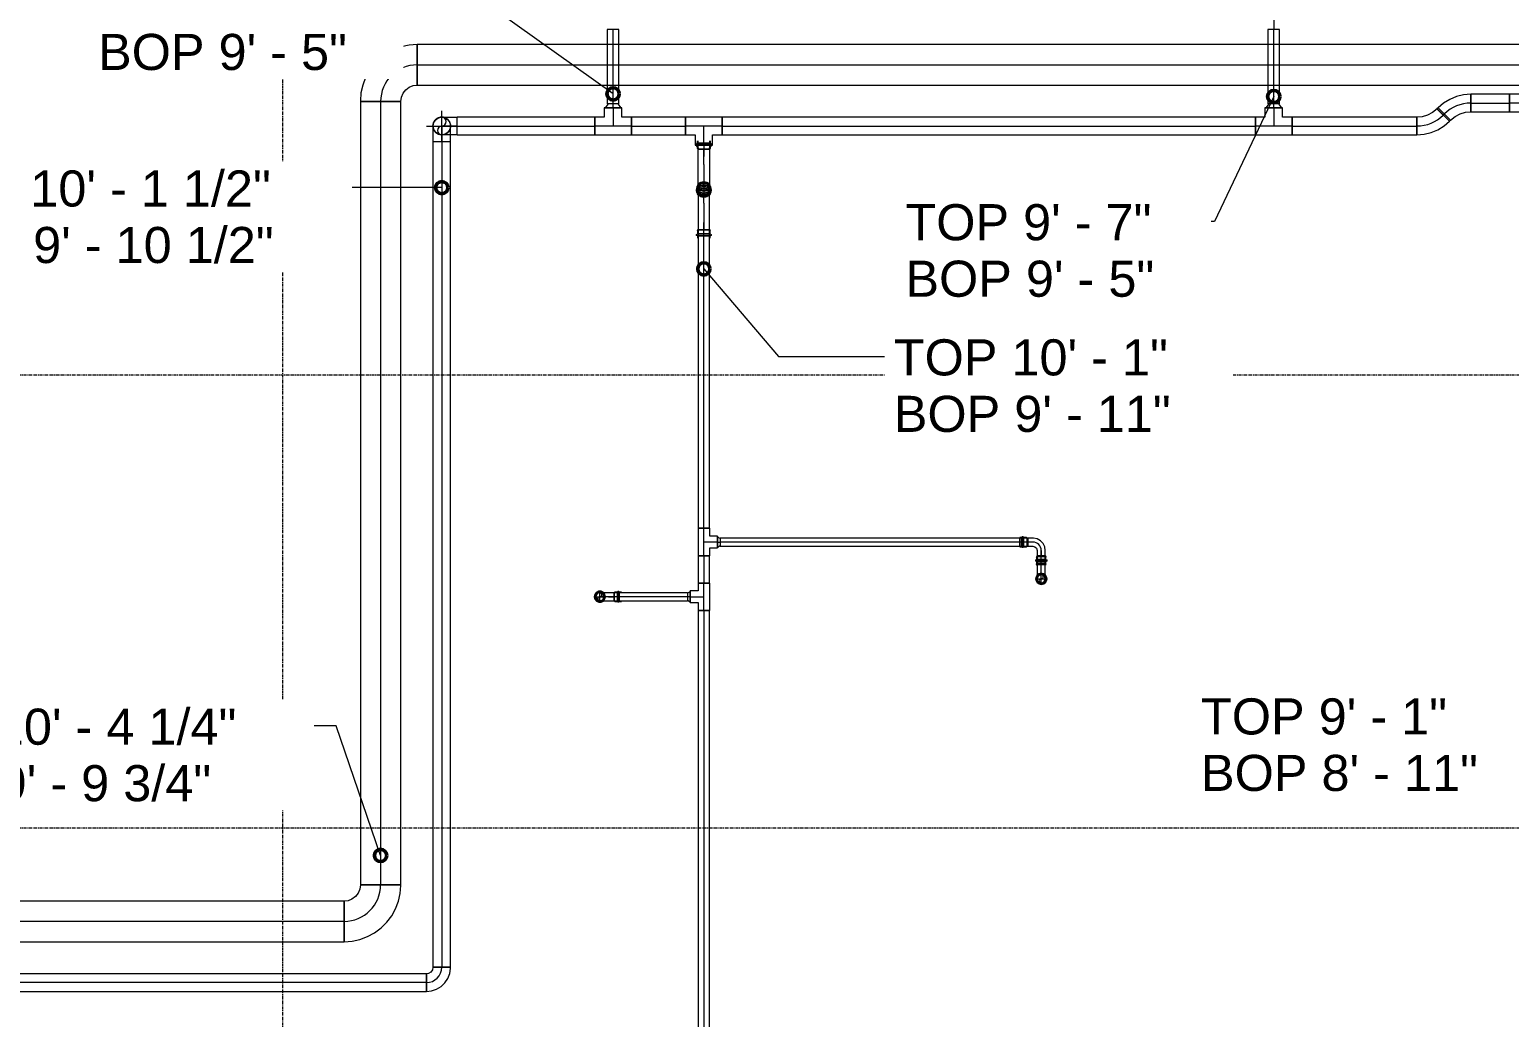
# Model space of a CAD drawing. Header units: inches. Extents: x -3679 to 241, y -496 to 1784.
# Drawn here: x -1053.4 to -811.5, y 168.1 to 329.5 of the extents above; entities that cross this region are included whole.
import ezdxf

# ---------------------------------------------------------------- set-up
doc = ezdxf.new("R2010")
doc.units = ezdxf.units.IN
doc.header["$MEASUREMENT"] = 0
doc.linetypes.add('Grid Line', pattern=[0.875, 0.5, -0.125, 0.125, -0.125])
for name, color, linetype, lineweight in [('G-ANNO-DIMS', 111, 'Continuous', 9), ('P-PIPE', 3, 'Continuous', 9), ('P-PIPE-CNTR', 3, 'Continuous', 9), ('S-GRID', 1, 'Continuous', 9)]:
    doc.layers.add(name, color=color, linetype=linetype, lineweight=lineweight)
doc.styles.add('Arial_1', font='arial.ttf', dxfattribs={"height": 5.901198})

# ---------------------------------------------------------------- blocks, each defined once
blk = doc.blocks.new('Elbow - Welded - Generic - Standard-1121388-MAIN LEVEL')
at = {"layer": 'P-PIPE'}
for p, q in [((3.31, 5.98), (-3.31, 5.98)), ((-3.31, 5.98), (3.31, 5.98)), ((-5.98, -3.31), (-5.98, 3.31)), ((-5.98, 3.31), (-5.98, -3.31))]:
    blk.add_line(p, q, dxfattribs=at)
at = {"layer": 'P-PIPE', "flags": 128}
for points in [[(-3.31, 5.98), (-3.41, 5.28), (-3.68, 4.63), (-4.11, 4.08), (-4.68, 3.65), (-5.33, 3.39), (-5.98, 3.31)], [(-5.98, -3.31), (-4.67, -3.22), (-3.38, -2.94), (-2.14, -2.48), (-0.98, -1.85), (0.08, -1.07), (1.01, -0.14), (1.81, 0.91), (2.45, 2.07), (2.92, 3.3), (3.21, 4.59), (3.31, 5.9), (3.31, 5.98)]]:
    blk.add_lwpolyline(points, dxfattribs=at)
blk = doc.blocks.new('Elbow - Welded - Generic - Standard-1134765-MAIN LEVEL')
at = {"layer": 'P-PIPE'}
for p, q in [((2.8, 0.77), (0.77, 2.8)), ((0.77, 2.8), (2.8, 0.77)), ((-2.52, -1.44), (-2.52, 1.44)), ((-2.52, 1.44), (-2.52, -1.44))]:
    blk.add_line(p, q, dxfattribs=at)
at = {"layer": 'P-PIPE', "flags": 128}
for points in [[(0.77, 2.8), (0.04, 2.21), (-0.78, 1.77), (-1.68, 1.51), (-2.52, 1.44)], [(-2.52, -1.44), (-1.34, -1.34), (-0.18, -1.07), (0.91, -0.61), (1.92, 0.01), (2.8, 0.77)]]:
    blk.add_lwpolyline(points, dxfattribs=at)
blk = doc.blocks.new('Victaulic-VicPress316-Elbow 90-45deg Style P568_P571 - Standard-523083-MAIN LEVEL')
at = {"layer": 'P-PIPE'}
for p, q in [((-436.17, 302.52), (-436.17, 302.18)), ((-436.06, 302.52), (-436.06, 301.22)), ((-435.41, 302.52), (-435.41, 302.52)), ((-435.41, 302.52), (-435.41, 302.52)), ((-435.41, 302.52), (-435.41, 302.52)), ((-435.41, 302.52), (-435.41, 302.52)), ((-434.75, 301.22), (-434.75, 302.52)), ((-434.64, 302.18), (-434.64, 302.52)), ((-436.17, 301.89), (-436.17, 301.44)), ((-436.06, 301.33), (-436.06, 300.39)), ((-436.06, 301.33), (-435.41, 301.33)), ((-435.41, 301.33), (-436.06, 301.33)), ((-435.41, 302.18), (-435.41, 302.18)), ((-435.41, 302.18), (-435.41, 302.18)), ((-435.41, 301.89), (-435.41, 301.89)), ((-435.41, 301.89), (-435.41, 301.89)), ((-435.41, 301.33), (-434.75, 301.33)), ((-434.75, 301.33), (-435.41, 301.33)), ((-435.41, 300.39), (-435.41, 301.33)), ((-435.41, 301.22), (-435.41, 301.22)), ((-435.41, 301.22), (-435.41, 301.22)), ((-435.41, 299), (-435.41, 300.39)), ((-434.75, 300.39), (-434.75, 301.33)), ((-434.64, 301.44), (-434.64, 301.89)), ((-435.41, 299), (-435.41, 299))]:
    blk.add_line(p, q, dxfattribs=at)
at = {"layer": 'P-PIPE', "flags": 128}
for points in [[(-436.17, 301.89), (-436.29, 301.96), (-436.3, 302.1), (-436.19, 302.18), (-436.17, 302.18)], [(-436.17, 302.18), (-436.08, 302.18), (-435.83, 302.18), (-435.47, 302.18), (-435.41, 302.18)], [(-435.41, 302.18), (-435.77, 302.18), (-436.05, 302.18), (-436.17, 302.18), (-436.17, 302.18)], [(-436.17, 301.89), (-436.08, 301.89), (-435.83, 301.89), (-435.47, 301.89), (-435.41, 301.89)], [(-435.41, 301.89), (-435.77, 301.89), (-436.05, 301.89), (-436.17, 301.89), (-436.17, 301.89)], [(-436.06, 301.22), (-436.17, 301.41), (-436.17, 301.44)], [(-436.06, 300.39), (-436.06, 299.89), (-436.06, 299.46), (-436.06, 299.15), (-436.06, 299.01), (-436.06, 299)], [(-434.64, 302.18), (-434.73, 302.18), (-434.98, 302.18), (-435.34, 302.18), (-435.41, 302.18)], [(-435.41, 302.18), (-435.04, 302.18), (-434.76, 302.18), (-434.64, 302.18), (-434.64, 302.18)], [(-434.64, 301.89), (-434.73, 301.89), (-434.98, 301.89), (-435.34, 301.89), (-435.41, 301.89)], [(-435.41, 301.89), (-435.04, 301.89), (-434.76, 301.89), (-434.64, 301.89), (-434.64, 301.89)], [(-434.64, 301.44), (-434.73, 301.24), (-434.75, 301.22)], [(-434.75, 299), (-434.75, 299.09), (-434.75, 299.36), (-434.75, 299.76), (-434.75, 300.25), (-434.75, 300.39)], [(-434.64, 302.18), (-434.52, 302.11), (-434.51, 301.98), (-434.62, 301.89), (-434.64, 301.89)], [(-435.41, 299.91), (-435.8, 299.82), (-436.12, 299.56), (-436.3, 299.19), (-436.29, 298.78), (-436.1, 298.42), (-435.78, 298.17), (-435.41, 298.09)], [(-435.41, 299.77), (-435.77, 299.67), (-436.05, 299.42), (-436.17, 299.07), (-436.11, 298.7), (-435.88, 298.4), (-435.54, 298.25), (-435.41, 298.23)], [(-435.41, 298.09), (-435.01, 298.18), (-434.69, 298.44), (-434.51, 298.81), (-434.52, 299.22), (-434.71, 299.58), (-435.03, 299.83), (-435.41, 299.91)], [(-435.41, 298.23), (-435.04, 298.33), (-434.76, 298.58), (-434.64, 298.93), (-434.7, 299.3), (-434.93, 299.6), (-435.27, 299.75), (-435.41, 299.77)]]:
    blk.add_lwpolyline(points, dxfattribs=at)
at = {"layer": 'P-PIPE'}
for radius, start, end in [(0.767, 90, 270), (0.767, 90, 270), (0.767, 90, 270), (0.657, 90, 270), (0.657, 90, 270), (0.657, 90, 180), (0.657, 180, 270), (0.767, 270, 90), (0.767, 270, 90), (0.767, 270, 90), (0.658, 270, 90), (0.658, 270, 90), (0.658, 0, 90), (0.658, 270, 0)]:
    blk.add_arc((-435.41, 299), radius, start, end, dxfattribs=at)
blk = doc.blocks.new('Victaulic-VicPress316-Elbow 90-45deg Style P568_P571 - Standard-V7-MAIN LEVEL')
at = {"layer": 'P-PIPE'}
for p, q in [((-0.77, 3.52), (-0.77, 3.18)), ((0.77, 3.52), (-0.77, 3.52)), ((-0.77, 3.52), (0.77, 3.52)), ((-0.77, 3.18), (0.77, 3.18)), ((0.77, 3.18), (-0.77, 3.18)), ((-0.77, 2.89), (-0.77, 2.44)), ((-0.77, 2.89), (0.77, 2.89)), ((0.77, 2.89), (-0.77, 2.89)), ((-0.66, 3.52), (-0.66, 2.22)), ((-0.66, 3.52), (0.66, 3.52)), ((0.66, 3.52), (-0.66, 3.52)), ((0.66, 2.22), (0.66, 3.52)), ((0.77, 3.18), (0.77, 3.52)), ((0.77, 2.44), (0.77, 2.89)), ((-3.18, 0.77), (-3.52, 0.77)), ((-3.52, 0.77), (-3.52, -0.77)), ((-3.52, -0.77), (-3.52, 0.77)), ((-2.22, 0.66), (-3.52, 0.66)), ((-3.52, -0.66), (-3.52, 0.66)), ((-3.52, 0.66), (-3.52, -0.66)), ((-3.18, -0.77), (-3.18, 0.77)), ((-3.18, 0.77), (-3.18, -0.77)), ((-2.44, 0.77), (-2.89, 0.77)), ((-2.89, -0.77), (-2.89, 0.77)), ((-2.89, 0.77), (-2.89, -0.77)), ((-1.39, 0.66), (-2.33, 0.66)), ((-2.33, 0), (-2.33, 0.66)), ((-2.33, 0.66), (-2.33, 0)), ((-2.22, -0.66), (-2.22, 0.66)), ((-2.22, 0.66), (-2.22, -0.66)), ((-0.66, 2.33), (-0.66, 1.39)), ((0, 2.33), (-0.66, 2.33)), ((-0.66, 2.33), (0, 2.33)), ((-0.66, 2.22), (0.66, 2.22)), ((0.66, 2.22), (-0.66, 2.22)), ((0, 2.33), (0.66, 2.33)), ((0.66, 2.33), (0, 2.33)), ((0, 1.39), (0, 2.33)), ((0.66, 1.39), (0.66, 2.33)), ((-3.52, -0.66), (-2.22, -0.66)), ((-3.52, -0.77), (-3.18, -0.77)), ((-2.89, -0.77), (-2.44, -0.77)), ((-2.33, 0), (-2.33, -0.66)), ((-2.33, -0.66), (-2.33, 0)), ((-1.39, 0), (-2.33, 0)), ((-2.33, -0.66), (-1.39, -0.66))]:
    blk.add_line(p, q, dxfattribs=at)
at = {"layer": 'P-PIPE', "flags": 128}
for points in [[(-0.77, 2.89), (-0.89, 2.96), (-0.9, 3.1), (-0.79, 3.18), (-0.77, 3.18)], [(0.77, 3.18), (0.67, 3.18), (0.42, 3.18), (0.07, 3.18), (-0.3, 3.18), (-0.6, 3.18), (-0.75, 3.18), (-0.77, 3.18)], [(-0.77, 3.18), (-0.67, 3.18), (-0.42, 3.18), (-0.07, 3.18), (0.3, 3.18), (0.6, 3.18), (0.75, 3.18), (0.77, 3.18)], [(-0.77, 2.89), (-0.67, 2.89), (-0.42, 2.89), (-0.07, 2.89), (0.3, 2.89), (0.6, 2.89), (0.75, 2.89), (0.77, 2.89)], [(0.77, 2.89), (0.67, 2.89), (0.42, 2.89), (0.07, 2.89), (-0.3, 2.89), (-0.6, 2.89), (-0.75, 2.89), (-0.77, 2.89)], [(-0.66, 2.22), (-0.77, 2.41), (-0.77, 2.44)], [(0.77, 2.44), (0.68, 2.24), (0.66, 2.22)], [(0.77, 3.18), (0.89, 3.11), (0.9, 2.98), (0.79, 2.89), (0.77, 2.89)], [(-3.18, 0.77), (-3.11, 0.89), (-2.98, 0.9), (-2.89, 0.79), (-2.89, 0.77)], [(-3.18, 0.77), (-3.18, 0.67), (-3.18, 0.42), (-3.18, 0.07), (-3.18, -0.3), (-3.18, -0.6), (-3.18, -0.75), (-3.18, -0.77)], [(-3.18, -0.77), (-3.18, -0.67), (-3.18, -0.42), (-3.18, -0.07), (-3.18, 0.3), (-3.18, 0.6), (-3.18, 0.75), (-3.18, 0.77)], [(-2.89, -0.77), (-2.89, -0.67), (-2.89, -0.42), (-2.89, -0.07), (-2.89, 0.3), (-2.89, 0.6), (-2.89, 0.75), (-2.89, 0.77)], [(-2.89, 0.77), (-2.89, 0.67), (-2.89, 0.42), (-2.89, 0.07), (-2.89, -0.3), (-2.89, -0.6), (-2.89, -0.75), (-2.89, -0.77)], [(-2.44, 0.77), (-2.24, 0.68), (-2.22, 0.66)], [(-0.66, 1.39), (-0.75, 1.04), (-1, 0.77), (-1.35, 0.66), (-1.39, 0.66)], [(-1.39, -0.66), (-0.78, -0.56), (-0.23, -0.29), (0.22, 0.13), (0.53, 0.67), (0.65, 1.27), (0.66, 1.39)], [(-2.89, -0.77), (-2.96, -0.89), (-3.1, -0.9), (-3.18, -0.79), (-3.18, -0.77)], [(-2.22, -0.66), (-2.41, -0.77), (-2.44, -0.77)]]:
    blk.add_lwpolyline(points, dxfattribs=at)
at = {"layer": 'P-PIPE'}
blk.add_arc((-1.39, 1.39), 1.39, 270, 0, dxfattribs=at)
blk = doc.blocks.new('Victaulic-VicPress316-Elbow 90-45deg Style P568_P571 - Standard-V5-MAIN LEVEL')
at = {"layer": 'P-PIPE'}
for p, q in [((-559.33, 302.52), (-559.33, 302.18)), ((-559.22, 302.52), (-559.22, 301.22)), ((-558.56, 302.52), (-558.56, 302.52)), ((-558.56, 302.52), (-558.56, 302.52)), ((-558.56, 302.52), (-558.56, 302.52)), ((-558.56, 302.52), (-558.56, 302.52)), ((-557.9, 301.22), (-557.9, 302.52)), ((-557.79, 302.18), (-557.79, 302.52)), ((-559.33, 301.89), (-559.33, 301.44)), ((-559.22, 301.33), (-559.22, 300.39)), ((-558.56, 301.33), (-559.22, 301.33)), ((-559.22, 301.33), (-558.56, 301.33)), ((-558.56, 302.18), (-558.56, 302.18)), ((-558.56, 302.18), (-558.56, 302.18)), ((-558.56, 301.89), (-558.56, 301.89)), ((-558.56, 301.89), (-558.56, 301.89)), ((-557.9, 301.33), (-558.56, 301.33)), ((-558.56, 301.33), (-557.9, 301.33)), ((-558.56, 300.39), (-558.56, 301.33)), ((-558.56, 301.22), (-558.56, 301.22)), ((-558.56, 301.22), (-558.56, 301.22)), ((-558.56, 300.39), (-558.56, 299)), ((-557.9, 300.39), (-557.9, 301.33)), ((-557.79, 301.44), (-557.79, 301.89)), ((-558.56, 299), (-558.56, 299))]:
    blk.add_line(p, q, dxfattribs=at)
at = {"layer": 'P-PIPE', "flags": 128}
for points in [[(-559.33, 301.89), (-559.45, 301.96), (-559.46, 302.1), (-559.35, 302.18), (-559.33, 302.18)], [(-559.33, 302.18), (-559.23, 302.18), (-558.98, 302.18), (-558.63, 302.18), (-558.56, 302.18)], [(-558.56, 302.18), (-558.92, 302.18), (-559.2, 302.18), (-559.32, 302.18), (-559.33, 302.18)], [(-559.33, 301.89), (-559.23, 301.89), (-558.98, 301.89), (-558.63, 301.89), (-558.56, 301.89)], [(-558.56, 301.89), (-558.92, 301.89), (-559.2, 301.89), (-559.32, 301.89), (-559.33, 301.89)], [(-559.22, 301.22), (-559.33, 301.41), (-559.33, 301.44)], [(-559.22, 300.39), (-559.22, 299.89), (-559.22, 299.46), (-559.22, 299.15), (-559.22, 299.01), (-559.22, 299)], [(-557.79, 302.18), (-557.89, 302.18), (-558.14, 302.18), (-558.49, 302.18), (-558.56, 302.18)], [(-558.56, 302.18), (-558.2, 302.18), (-557.92, 302.18), (-557.8, 302.18), (-557.79, 302.18)], [(-557.79, 301.89), (-557.89, 301.89), (-558.14, 301.89), (-558.49, 301.89), (-558.56, 301.89)], [(-558.56, 301.89), (-558.2, 301.89), (-557.92, 301.89), (-557.8, 301.89), (-557.79, 301.89)], [(-557.79, 301.44), (-557.88, 301.24), (-557.9, 301.22)], [(-557.9, 299), (-557.9, 299.09), (-557.9, 299.36), (-557.9, 299.76), (-557.9, 300.25), (-557.9, 300.39)], [(-557.79, 302.18), (-557.67, 302.11), (-557.66, 301.98), (-557.77, 301.89), (-557.79, 301.89)], [(-558.56, 299.91), (-558.96, 299.82), (-559.28, 299.56), (-559.45, 299.19), (-559.45, 298.78), (-559.26, 298.42), (-558.93, 298.17), (-558.56, 298.09)], [(-558.56, 299.77), (-558.92, 299.67), (-559.2, 299.42), (-559.32, 299.07), (-559.26, 298.7), (-559.04, 298.4), (-558.69, 298.25), (-558.56, 298.23)], [(-558.56, 298.09), (-558.16, 298.18), (-557.84, 298.44), (-557.67, 298.81), (-557.67, 299.22), (-557.86, 299.58), (-558.19, 299.83), (-558.56, 299.91)], [(-558.56, 298.23), (-558.2, 298.33), (-557.92, 298.58), (-557.8, 298.93), (-557.86, 299.3), (-558.08, 299.6), (-558.43, 299.75), (-558.56, 299.77)]]:
    blk.add_lwpolyline(points, dxfattribs=at)
at = {"layer": 'P-PIPE'}
for radius, start, end in [(0.767, 90, 270), (0.767, 90, 270), (0.767, 90, 270), (0.658, 90, 270), (0.658, 90, 270), (0.658, 90, 180), (0.658, 180, 270), (0.767, 270, 90), (0.767, 270, 90), (0.767, 270, 90), (0.658, 270, 90), (0.658, 270, 90), (0.658, 0, 90), (0.658, 270, 0)]:
    blk.add_arc((-558.56, 299), radius, start, end, dxfattribs=at)
blk = doc.blocks.new('Elbow - Welded - Generic - Standard-V6-MAIN LEVEL')
at = {"layer": 'P-PIPE'}
blk.add_line((-704.95, 313.74), (-704.95, 313.74), dxfattribs=at)
blk.add_line((-704.95, 313.74), (-704.95, 313.74), dxfattribs=at)
at = {"layer": 'P-PIPE', "flags": 128}
for points in [[(-708.91, 313.74), (-708.81, 314.25), (-708.55, 314.69), (-708.14, 315.01), (-707.65, 315.17), (-707.47, 315.18)], [(-707.47, 315.18), (-707.38, 315.18), (-707.1, 315.18), (-706.67, 315.18), (-706.11, 315.18), (-705.47, 315.18), (-704.95, 315.18)], [(-707.47, 315.18), (-706.96, 315.09), (-706.52, 314.82), (-706.2, 314.42), (-706.04, 313.92), (-706.03, 313.74)], [(-707.47, 312.31), (-707.98, 312.4), (-708.42, 312.66), (-708.74, 313.07), (-708.89, 313.56), (-708.91, 313.74)], [(-706.03, 313.74), (-706.12, 313.23), (-706.39, 312.79), (-706.8, 312.47), (-707.29, 312.32), (-707.47, 312.31)], [(-704.95, 312.31), (-705.63, 312.31), (-706.26, 312.31), (-706.79, 312.31), (-707.18, 312.31), (-707.42, 312.31), (-707.47, 312.31)]]:
    blk.add_lwpolyline(points, dxfattribs=at)
at = {"layer": 'P-PIPE'}
for start, end in [(0, 180), (180, 0)]:
    blk.add_arc((-707.47, 313.74), 1.44, start, end, dxfattribs=at)
blk = doc.blocks.new('Elbow - Welded - Generic - Standard-1127339-MAIN LEVEL')
at = {"layer": 'P-PIPE'}
blk.add_line((-332, 316.26), (-332, 316.26), dxfattribs=at)
blk.add_line((-332, 316.26), (-332, 316.26), dxfattribs=at)
at = {"layer": 'P-PIPE', "flags": 128}
for points in [[(-333.44, 316.26), (-333.44, 315.58), (-333.44, 314.95), (-333.44, 314.42), (-333.44, 314.03), (-333.44, 313.8), (-333.44, 313.74)], [(-330.56, 313.74), (-330.56, 313.84), (-330.56, 314.11), (-330.56, 314.54), (-330.56, 315.1), (-330.56, 315.75), (-330.56, 316.26)]]:
    blk.add_lwpolyline(points, dxfattribs=at)
at = {"layer": 'P-PIPE'}
for start, end in [(90, 270), (270, 90)]:
    blk.add_arc((-332, 313.74), 1.44, start, end, dxfattribs=at)
blk = doc.blocks.new('Elbow - Welded - Generic - Standard-V8-MAIN LEVEL')
at = {"layer": 'P-PIPE'}
for p, q in [((1.44, 2.52), (-1.44, 2.52)), ((-1.44, 2.52), (1.44, 2.52)), ((-2.52, -1.44), (-2.52, 1.44)), ((-2.52, 1.44), (-2.52, -1.44))]:
    blk.add_line(p, q, dxfattribs=at)
at = {"layer": 'P-PIPE', "flags": 128}
for points in [[(-1.44, 2.52), (-1.53, 2.08), (-1.79, 1.72), (-2.18, 1.49), (-2.52, 1.44)], [(-2.52, -1.44), (-1.67, -1.34), (-0.85, -1.07), (-0.12, -0.62), (0.51, -0.03), (0.99, 0.68), (1.3, 1.48), (1.43, 2.33), (1.44, 2.52)]]:
    blk.add_lwpolyline(points, dxfattribs=at)
blk = doc.blocks.new('Victaulic-VicPress316-Elbow 90-45deg Style P568_P571 - Standard-1136008-MAIN LEVEL')
at = {"layer": 'P-PIPE'}
for p, q in [((-851.06, 396.03), (-851.06, 395.65)), ((-851.06, 395.32), (-851.06, 394.77)), ((-850.95, 396.03), (-850.95, 394.55)), ((-850.95, 394.66), (-850.95, 392.16)), ((-850, 394.66), (-850.95, 394.66)), ((-850.95, 394.66), (-850, 394.66)), ((-850, 396.03), (-850, 396.03)), ((-850, 396.03), (-850, 396.03)), ((-850, 396.03), (-850, 396.03)), ((-850, 396.03), (-850, 396.03)), ((-850, 395.65), (-850, 395.65)), ((-850, 395.65), (-850, 395.65)), ((-850, 395.32), (-850, 395.32)), ((-850, 395.32), (-850, 395.32)), ((-849.05, 394.66), (-850, 394.66)), ((-850, 394.66), (-849.05, 394.66)), ((-850, 392.16), (-850, 394.66)), ((-850, 394.55), (-850, 394.55)), ((-850, 394.55), (-850, 394.55)), ((-849.05, 394.55), (-849.05, 396.03)), ((-849.05, 392.16), (-849.05, 394.66)), ((-848.94, 395.65), (-848.94, 396.03)), ((-848.94, 394.77), (-848.94, 395.32)), ((-850, 392.16), (-850, 390.3)), ((-850.95, 390.3), (-850.95, 388.53)), ((-850, 390.3), (-850, 388.53)), ((-849.05, 388.53), (-849.05, 390.3)), ((-851.06, 388.45), (-851.06, 388.06)), ((-851.06, 387.83), (-851.06, 387.56)), ((-850.95, 388.61), (-850.95, 387.56)), ((-849.05, 387.56), (-849.05, 388.61)), ((-848.94, 388.06), (-848.94, 388.45)), ((-848.94, 387.56), (-848.94, 387.83))]:
    blk.add_line(p, q, dxfattribs=at)
at = {"layer": 'P-PIPE', "flags": 128}
for points in [[(-851.06, 395.32), (-851.2, 395.4), (-851.21, 395.56), (-851.08, 395.65), (-851.06, 395.65)], [(-851.06, 395.65), (-850.97, 395.65), (-850.71, 395.65), (-850.32, 395.65), (-850, 395.65)], [(-850, 395.65), (-850.43, 395.65), (-850.79, 395.65), (-851.01, 395.65), (-851.06, 395.65)], [(-851.06, 395.32), (-850.97, 395.32), (-850.71, 395.32), (-850.32, 395.32), (-850, 395.32)], [(-850, 395.32), (-850.43, 395.32), (-850.79, 395.32), (-851.01, 395.32), (-851.06, 395.32)], [(-850.95, 394.55), (-851.06, 394.74), (-851.06, 394.77)], [(-848.94, 395.65), (-849.03, 395.65), (-849.29, 395.65), (-849.68, 395.65), (-850, 395.65)], [(-850, 395.65), (-849.57, 395.65), (-849.21, 395.65), (-848.99, 395.65), (-848.94, 395.65)], [(-848.94, 395.32), (-849.03, 395.32), (-849.29, 395.32), (-849.68, 395.32), (-850, 395.32)], [(-850, 395.32), (-849.57, 395.32), (-849.21, 395.32), (-848.99, 395.32), (-848.94, 395.32)], [(-848.94, 394.77), (-849.03, 394.57), (-849.05, 394.55)], [(-848.94, 395.65), (-848.8, 395.58), (-848.79, 395.42), (-848.92, 395.33), (-848.94, 395.32)], [(-850.95, 392.16), (-850.95, 391.46), (-850.95, 390.82), (-850.95, 390.3)], [(-849.05, 390.3), (-849.05, 390.85), (-849.05, 391.5), (-849.05, 392.16)], [(-850, 388.86), (-850.46, 388.79), (-850.85, 388.6), (-851.12, 388.31), (-851.22, 387.97), (-851.15, 387.62), (-850.9, 387.32), (-850.53, 387.12), (-850.07, 387.03), (-850, 387.03)], [(-850, 389.28), (-850.43, 389.21), (-850.78, 389.02), (-851, 388.73), (-851.06, 388.45)], [(-848.94, 388.45), (-849.03, 388.79), (-849.28, 389.06), (-849.65, 389.23), (-850, 389.28)], [(-850, 387.03), (-849.54, 387.1), (-849.15, 387.29), (-848.88, 387.57), (-848.78, 387.92), (-848.85, 388.27), (-849.1, 388.56), (-849.47, 388.77), (-849.93, 388.85), (-850, 388.86)]]:
    blk.add_lwpolyline(points, dxfattribs=at)
at = {"layer": 'P-PIPE'}
for centre, major_axis, start_param, end_param in [((-850, 388.06), (1.06, 0), 1.570796, 4.712389), ((-850, 387.83), (-1.06, 0), 4.712389, 7.853982), ((-850, 387.56), (1.06, 0), 1.570796, 4.712389), ((-850, 388.61), (0.95, 0), 1.570796, 4.712389), ((-850, 388.53), (0.95, 0), 1.570796, 3.141593), ((-850, 388.53), (0.95, 0), 3.141593, 4.712389), ((-850, 387.56), (0.95, 0), 1.570796, 4.712389), ((-850, 388.61), (0.95, 0), 4.712389, 7.853982), ((-850, 388.53), (0.95, 0), 0, 1.570796), ((-850, 388.06), (-1.06, 0), 1.570796, 4.712389), ((-850, 387.83), (1.06, 0), 4.712389, 7.853982), ((-850, 388.53), (0.95, 0), 4.712389, 6.283185), ((-850, 387.56), (1.06, 0), 4.712389, 7.853982), ((-850, 387.56), (0.95, 0), 4.712389, 7.853982)]:
    blk.add_ellipse(centre, major_axis=major_axis, ratio=0.707107, start_param=start_param, end_param=end_param, dxfattribs=at)
blk = doc.blocks.new('Victaulic-VicPress316-Elbow 90-45deg Style P568_P571 - Standard-V11-MAIN LEVEL')
at = {"layer": 'P-PIPE'}
for p, q in [((-959.06, 396.03), (-959.06, 395.65)), ((-959.06, 395.32), (-959.06, 394.77)), ((-958.95, 396.03), (-958.95, 394.55)), ((-958.95, 394.66), (-958.95, 392.16)), ((-958.95, 394.66), (-958, 394.66)), ((-958, 394.66), (-958.95, 394.66)), ((-958, 396.03), (-958, 396.03)), ((-958, 396.03), (-958, 396.03)), ((-958, 396.03), (-958, 396.03)), ((-958, 396.03), (-958, 396.03)), ((-958, 395.65), (-958, 395.65)), ((-958, 395.65), (-958, 395.65)), ((-958, 395.32), (-958, 395.32)), ((-958, 395.32), (-958, 395.32)), ((-958, 394.66), (-957.05, 394.66)), ((-957.05, 394.66), (-958, 394.66)), ((-958, 392.16), (-958, 394.66)), ((-958, 394.55), (-958, 394.55)), ((-958, 394.55), (-958, 394.55)), ((-957.05, 394.55), (-957.05, 396.03)), ((-957.05, 392.16), (-957.05, 394.66)), ((-956.94, 395.65), (-956.94, 396.03)), ((-956.94, 394.77), (-956.94, 395.32)), ((-958, 390.3), (-958, 392.16)), ((-958.95, 390.3), (-958.95, 388.53)), ((-958, 390.3), (-958, 388.53)), ((-957.05, 388.53), (-957.05, 390.3)), ((-959.06, 388.45), (-959.06, 388.06)), ((-959.06, 387.83), (-959.06, 387.56)), ((-958.95, 388.61), (-958.95, 387.56)), ((-957.05, 387.56), (-957.05, 388.61)), ((-956.94, 388.06), (-956.94, 388.45)), ((-956.94, 387.56), (-956.94, 387.83))]:
    blk.add_line(p, q, dxfattribs=at)
at = {"layer": 'P-PIPE', "flags": 128}
for points in [[(-959.06, 395.32), (-959.2, 395.4), (-959.21, 395.56), (-959.08, 395.65), (-959.06, 395.65)], [(-959.06, 395.65), (-958.97, 395.65), (-958.71, 395.65), (-958.32, 395.65), (-958, 395.65)], [(-958, 395.65), (-958.43, 395.65), (-958.79, 395.65), (-959.01, 395.65), (-959.06, 395.65)], [(-959.06, 395.32), (-958.97, 395.32), (-958.71, 395.32), (-958.32, 395.32), (-958, 395.32)], [(-958, 395.32), (-958.43, 395.32), (-958.79, 395.32), (-959.01, 395.32), (-959.06, 395.32)], [(-958.95, 394.55), (-959.06, 394.74), (-959.06, 394.77)], [(-956.94, 395.65), (-957.03, 395.65), (-957.29, 395.65), (-957.68, 395.65), (-958, 395.65)], [(-958, 395.65), (-957.57, 395.65), (-957.21, 395.65), (-956.99, 395.65), (-956.94, 395.65)], [(-956.94, 395.32), (-957.03, 395.32), (-957.29, 395.32), (-957.68, 395.32), (-958, 395.32)], [(-958, 395.32), (-957.57, 395.32), (-957.21, 395.32), (-956.99, 395.32), (-956.94, 395.32)], [(-956.94, 394.77), (-957.03, 394.57), (-957.05, 394.55)], [(-956.94, 395.65), (-956.8, 395.58), (-956.79, 395.42), (-956.92, 395.33), (-956.94, 395.32)], [(-958.95, 392.16), (-958.95, 391.46), (-958.95, 390.82), (-958.95, 390.3)], [(-957.05, 390.3), (-957.05, 390.85), (-957.05, 391.5), (-957.05, 392.16)], [(-958, 388.86), (-958.46, 388.79), (-958.85, 388.6), (-959.12, 388.31), (-959.22, 387.97), (-959.15, 387.62), (-958.9, 387.32), (-958.53, 387.12), (-958.07, 387.03), (-958, 387.03)], [(-958, 389.28), (-958.43, 389.21), (-958.78, 389.02), (-959, 388.73), (-959.06, 388.45)], [(-956.94, 388.45), (-957.03, 388.79), (-957.28, 389.06), (-957.65, 389.23), (-958, 389.28)], [(-958, 387.03), (-957.54, 387.1), (-957.15, 387.29), (-956.88, 387.57), (-956.78, 387.92), (-956.85, 388.27), (-957.1, 388.56), (-957.47, 388.77), (-957.93, 388.85), (-958, 388.86)]]:
    blk.add_lwpolyline(points, dxfattribs=at)
at = {"layer": 'P-PIPE'}
for centre, major_axis, start_param, end_param in [((-958, 388.06), (-1.06, 0), 4.712389, 7.853982), ((-958, 387.83), (1.06, 0), 1.570796, 4.712389), ((-958, 387.56), (1.06, 0), 1.570796, 4.712389), ((-958, 388.61), (0.95, 0), 1.570796, 4.712389), ((-958, 388.53), (0.95, 0), 1.570796, 3.141593), ((-958, 388.53), (0.95, 0), 3.141593, 4.712389), ((-958, 387.56), (0.95, 0), 1.570796, 4.712389), ((-958, 388.61), (0.95, 0), 4.712389, 7.853982), ((-958, 388.53), (0.95, 0), 0, 1.570796), ((-958, 388.06), (1.06, 0), 4.712389, 7.853982), ((-958, 387.83), (1.06, 0), 4.712389, 7.853982), ((-958, 388.53), (0.95, 0), 4.712389, 6.283185), ((-958, 387.56), (1.06, 0), 4.712389, 7.853982), ((-958, 387.56), (0.95, 0), 4.712389, 7.853982)]:
    blk.add_ellipse(centre, major_axis=major_axis, ratio=0.707107, start_param=start_param, end_param=end_param, dxfattribs=at)

msp = doc.modelspace()

# ---------------------------------------------------------------- linework, layer by layer
at = {"layer": 'G-ANNO-DIMS'}
for p, q in [((-958, 318.99), (-980.73, 335.23)), ((-850, 318.57), (-859.66, 298.16)), ((-1005.01, 303.67), (-1012.38, 303.67)), ((-986, 303.67), (-1005.01, 303.67)), ((-859.66, 298.16), (-868.33, 298.16)), ((-943.16, 290.38), (-930.95, 276.08)), ((-930.95, 276.08), (-913.61, 276.08)), ((-1003.29, 215.71), (-1018.49, 215.71)), ((-996, 194.53), (-1003.29, 215.71)), ((-805.09, 217.4), (-815.45, 217.4))]:
    msp.add_line(p, q, dxfattribs=at)
at = {"layer": 'G-ANNO-DIMS', "lineweight": 50}
for centre in [(-958, 318.99), (-850, 318.57), (-986, 303.67), (-943.16, 290.38), (-996, 194.53)]:
    msp.add_circle(centre, 1, dxfattribs=at)
at = {"layer": 'P-PIPE'}
for p, q in [((-958.95, 329.5), (-958.95, 317.39)), ((-957.05, 329.5), (-958.95, 329.5)), ((-957.05, 317.39), (-957.05, 329.5)), ((-850.95, 329.5), (-850.95, 317.39)), ((-849.05, 329.5), (-850.95, 329.5)), ((-849.05, 317.39), (-849.05, 329.5)), ((-713.52, 327.06), (-990.02, 327.06)), ((-990.02, 320.43), (-990.02, 327.06)), ((-990.02, 320.43), (-713.52, 320.43)), ((-999.31, 317.76), (-999.31, 189.73)), ((-999.31, 317.76), (-992.69, 317.76)), ((-992.69, 189.73), (-992.69, 317.76)), ((-958.81, 317.39), (-959.31, 316.73)), ((-957.05, 317.39), (-958.95, 317.39)), ((-956.69, 316.73), (-957.19, 317.39)), ((-850.81, 317.39), (-851.31, 316.73)), ((-849.05, 317.39), (-850.95, 317.39)), ((-848.69, 316.73), (-849.19, 317.39)), ((-811.47, 318.93), (-817.8, 318.93)), ((-817.8, 316.06), (-817.8, 318.93)), ((-809.92, 318.93), (-811.47, 318.93)), ((-811.47, 318.93), (-811.47, 316.06)), ((-811.47, 316.06), (-811.47, 318.93)), ((-811.47, 316.06), (-811.47, 318.93)), ((-960.99, 315.18), (-983.48, 315.18)), ((-983.48, 312.31), (-983.48, 315.18)), ((-959.44, 315.18), (-960.99, 315.18)), ((-960.99, 315.18), (-960.99, 312.31)), ((-960.99, 312.31), (-960.99, 315.18)), ((-960.99, 312.31), (-960.99, 315.18)), ((-959.44, 316.73), (-959.44, 315.18)), ((-956.56, 316.73), (-959.44, 316.73)), ((-959.44, 316.73), (-956.56, 316.73)), ((-956.56, 315.18), (-956.56, 316.73)), ((-955.01, 315.18), (-956.56, 315.18)), ((-955.01, 315.18), (-955.01, 312.31)), ((-955.01, 312.31), (-955.01, 315.18)), ((-946.15, 315.18), (-955.01, 315.18)), ((-955.01, 312.31), (-955.01, 315.18)), ((-940.16, 315.18), (-946.15, 315.18)), ((-946.15, 312.31), (-946.15, 315.18)), ((-946.15, 315.18), (-946.15, 312.31)), ((-946.15, 312.31), (-946.15, 315.18)), ((-852.99, 315.18), (-940.16, 315.18)), ((-940.16, 312.31), (-940.16, 315.18)), ((-940.16, 312.31), (-940.16, 315.18)), ((-940.16, 315.18), (-940.16, 312.31)), ((-851.44, 315.18), (-852.99, 315.18)), ((-852.99, 315.18), (-852.99, 312.31)), ((-852.99, 312.31), (-852.99, 315.18)), ((-852.99, 312.31), (-852.99, 315.18)), ((-851.44, 316.73), (-851.44, 315.18)), ((-848.56, 316.73), (-851.44, 316.73)), ((-851.44, 316.73), (-848.56, 316.73)), ((-848.56, 315.18), (-848.56, 316.73)), ((-847.01, 315.18), (-848.56, 315.18)), ((-826.59, 315.18), (-847.01, 315.18)), ((-847.01, 312.31), (-847.01, 315.18)), ((-847.01, 315.18), (-847.01, 312.31)), ((-847.01, 312.31), (-847.01, 315.18)), ((-826.59, 312.31), (-826.59, 315.18)), ((-823.12, 316.73), (-823.31, 316.54)), ((-821.27, 314.51), (-823.31, 316.54)), ((-821.09, 314.69), (-823.12, 316.73)), ((-821.27, 314.51), (-821.09, 314.69)), ((-817.8, 316.06), (-811.47, 316.06)), ((-811.47, 316.06), (-805.49, 316.06)), ((-983.48, 312.31), (-960.99, 312.31)), ((-960.99, 312.31), (-955.01, 312.31)), ((-955.01, 312.31), (-946.15, 312.31)), ((-946.15, 312.31), (-944.59, 312.31)), ((-944.59, 312.31), (-944.59, 310.75)), ((-941.72, 312.31), (-940.16, 312.31)), ((-941.72, 310.75), (-941.72, 312.31)), ((-940.16, 312.31), (-852.99, 312.31)), ((-852.99, 312.31), (-847.01, 312.31)), ((-847.01, 312.31), (-826.59, 312.31)), ((-987.44, 311.22), (-987.44, 176.26)), ((-987.44, 311.22), (-984.56, 311.22)), ((-984.56, 176.26), (-984.56, 311.22)), ((-944.59, 310.75), (-944.59, 310.6)), ((-944.59, 310.75), (-941.72, 310.75)), ((-941.72, 310.75), (-944.59, 310.75)), ((-944.59, 310.75), (-941.72, 310.75)), ((-944.59, 310.6), (-941.72, 310.6)), ((-944.47, 310.6), (-943.97, 309.94)), ((-942.34, 309.94), (-941.84, 310.6)), ((-941.72, 310.6), (-941.72, 310.75)), ((-944.11, 303.82), (-944.11, 302.89)), ((-942.21, 302.89), (-942.21, 303.82)), ((-944.11, 296.76), (-944.11, 247.99)), ((-942.21, 296.76), (-944.11, 296.76)), ((-942.21, 247.99), (-942.21, 296.76)), ((-944.11, 247.99), (-944.11, 243.5)), ((-942.2, 247.99), (-944.11, 247.99)), ((-944.11, 247.99), (-942.2, 247.99)), ((-942.21, 247.99), (-944.11, 247.99)), ((-942.2, 246.69), (-942.2, 247.99)), ((-940.91, 246.69), (-942.2, 246.69)), ((-942.2, 243.5), (-942.2, 244.79)), ((-942.2, 244.79), (-940.91, 244.79)), ((-940.91, 244.79), (-940.91, 246.69)), ((-940.91, 246.69), (-940.91, 244.79)), ((-940.51, 246.31), (-940.91, 246.56)), ((-940.91, 244.93), (-940.51, 245.18)), ((-890.33, 246.4), (-940.51, 246.4)), ((-940.51, 246.4), (-940.51, 245.09)), ((-940.51, 245.09), (-890.33, 245.09)), ((-890.33, 246.4), (-890.33, 245.09)), ((-942.2, 243.5), (-944.11, 243.5)), ((-944.11, 243.5), (-942.2, 243.5)), ((-944.11, 243.5), (-944.11, 239.05)), ((-944.11, 243.5), (-942.21, 243.5)), ((-942.21, 239.05), (-942.21, 243.5)), ((-888.66, 243.41), (-888.66, 242.07)), ((-887.34, 243.41), (-888.66, 243.41)), ((-887.34, 242.07), (-888.66, 242.07)), ((-887.34, 242.07), (-887.34, 243.41)), ((-945.81, 237.46), (-957.83, 237.46)), ((-957.83, 237.46), (-957.83, 236.15)), ((-945.4, 237.62), (-945.81, 237.37)), ((-945.81, 237.46), (-945.81, 236.15)), ((-944.11, 237.76), (-945.4, 237.76)), ((-945.4, 235.86), (-945.4, 237.76)), ((-945.4, 237.76), (-945.4, 235.86)), ((-944.11, 239.05), (-944.11, 237.76)), ((-944.11, 239.05), (-942.2, 239.05)), ((-942.2, 239.05), (-944.11, 239.05)), ((-944.11, 239.05), (-942.21, 239.05)), ((-942.2, 234.56), (-942.2, 239.05)), ((-957.83, 236.15), (-945.81, 236.15)), ((-945.81, 236.24), (-945.4, 235.99)), ((-945.4, 235.86), (-944.11, 235.86)), ((-944.11, 235.86), (-944.11, 234.56)), ((-944.11, 234.56), (-942.2, 234.56)), ((-942.2, 234.56), (-944.11, 234.56)), ((-944.11, 234.56), (-944.11, 129.06)), ((-944.11, 234.56), (-942.21, 234.56)), ((-942.21, 129.06), (-942.21, 234.56)), ((-999.31, 189.73), (-992.69, 189.73)), ((-1001.98, 187.06), (-1266.02, 187.06)), ((-1001.98, 187.06), (-1001.98, 180.43)), ((-1266.02, 180.43), (-1001.98, 180.43)), ((-988.52, 175.18), (-1086.35, 175.18)), ((-988.52, 175.18), (-988.52, 172.31)), ((-987.44, 176.26), (-984.56, 176.26)), ((-1086.35, 172.31), (-988.52, 172.31))]:
    msp.add_line(p, q, dxfattribs=at)
for centre, radius, start, end in [((-986, 313.74), 1.44, 0, 180), ((-986, 314.46), 0.719, 270, 90), ((-986, 313.74), 1.44, 180, 0), ((-986, 313.02), 0.719, 90, 270), ((-888, 239.74), 0.658, 0, 180), ((-888, 239.74), 0.658, 180, 0), ((-888, 239.41), 0.329, 90, 270), ((-888, 240.07), 0.329, 270, 90), ((-960.16, 236.81), 0.658, 0, 180), ((-960.16, 237.13), 0.329, 270, 90), ((-960.16, 236.81), 0.658, 180, 0), ((-960.16, 236.48), 0.329, 90, 270)]:
    msp.add_arc(centre, radius, start, end, dxfattribs=at)
for centre, major_axis, start_param, end_param in [((-943.16, 303.82), (-0.95, 0), 4.712389, 6.283185), ((-943.16, 303.82), (0.95, 0), 3.141593, 4.712389), ((-943.16, 302.89), (0.95, 0), 1.570796, 3.141593), ((-943.16, 302.89), (0.95, 0), 3.141593, 4.712389), ((-943.16, 303.82), (0.95, 0), 0, 1.570796), ((-943.16, 303.82), (0.95, 0), 4.712389, 6.283185), ((-943.16, 302.89), (0.95, 0), 0, 1.570796), ((-943.16, 302.89), (0.95, 0), 4.712389, 6.283185)]:
    msp.add_ellipse(centre, major_axis=major_axis, ratio=0.707107, start_param=start_param, end_param=end_param, dxfattribs=at)
at = {"layer": 'P-PIPE-CNTR'}
for p, q in [((-850, 333.99), (-850, 329.5)), ((-958, 317.39), (-958, 329.5)), ((-958, 317.39), (-958, 329.5)), ((-850, 317.39), (-850, 329.5)), ((-850, 317.39), (-850, 329.5)), ((-990.02, 323.74), (-713.52, 323.74)), ((-990.02, 323.74), (-713.52, 323.74)), ((-996, 317.76), (-996, 189.73)), ((-996, 317.76), (-996, 189.73)), ((-958, 316.73), (-958, 317.39)), ((-850, 316.73), (-850, 317.39)), ((-817.8, 317.49), (-811.47, 317.49)), ((-817.8, 317.49), (-811.47, 317.49)), ((-805.49, 317.49), (-811.47, 317.49)), ((-986, 311.24), (-986, 316.24)), ((-958, 316.73), (-958, 313.74)), ((-850, 316.73), (-850, 313.74)), ((-822.29, 315.52), (-822.1, 315.71)), ((-822.29, 315.52), (-822.1, 315.71)), ((-988.5, 313.74), (-983.5, 313.74)), ((-983.48, 313.74), (-986, 313.74)), ((-986, 313.74), (-986, 311.22)), ((-983.48, 313.74), (-960.99, 313.74)), ((-983.48, 313.74), (-960.99, 313.74)), ((-955.01, 313.74), (-960.99, 313.74)), ((-955.01, 313.74), (-946.15, 313.74)), ((-955.01, 313.74), (-946.15, 313.74)), ((-940.16, 313.74), (-946.15, 313.74)), ((-943.16, 310.75), (-943.16, 313.74)), ((-940.16, 313.74), (-852.99, 313.74)), ((-940.16, 313.74), (-852.99, 313.74)), ((-847.01, 313.74), (-852.99, 313.74)), ((-847.01, 313.74), (-826.59, 313.74)), ((-847.01, 313.74), (-826.59, 313.74)), ((-986, 311.22), (-986, 176.26)), ((-986, 311.22), (-986, 176.26)), ((-943.16, 310.75), (-943.16, 310.6)), ((-943.16, 310.75), (-943.16, 310.6)), ((-943.16, 310.6), (-943.16, 309.94)), ((-943.16, 309.94), (-943.16, 308.74)), ((-943.16, 303.82), (-943.16, 304.66)), ((-943.16, 303.82), (-943.16, 302.89)), ((-943.16, 303.82), (-943.16, 302.89)), ((-943.16, 302.89), (-943.16, 302.04)), ((-943.16, 296.76), (-943.16, 297.96)), ((-943.16, 247.99), (-943.16, 296.76)), ((-943.16, 247.99), (-943.16, 296.76)), ((-943.16, 243.5), (-943.16, 247.99)), ((-940.91, 245.74), (-943.16, 245.74)), ((-940.91, 245.74), (-940.51, 245.74)), ((-890.33, 245.74), (-940.51, 245.74)), ((-890.33, 245.74), (-940.51, 245.74)), ((-889.39, 245.74), (-891.52, 245.74)), ((-889.39, 245.74), (-890.33, 245.74)), ((-888, 243.41), (-888, 244.35)), ((-943.16, 243.5), (-943.16, 239.05)), ((-943.16, 243.5), (-943.16, 239.05)), ((-888, 242.07), (-888, 243.41)), ((-888, 242.07), (-888, 243.41)), ((-888, 241.14), (-888, 243.26)), ((-888, 241.14), (-888, 242.07)), ((-889, 239.74), (-887, 239.74)), ((-888, 239.74), (-888, 241.14)), ((-888, 238.74), (-888, 240.74)), ((-960.16, 235.81), (-960.16, 237.81)), ((-943.16, 234.56), (-943.16, 239.05)), ((-961.16, 236.81), (-959.16, 236.81)), ((-958.76, 236.81), (-960.16, 236.81)), ((-957.83, 236.81), (-958.76, 236.81)), ((-945.81, 236.81), (-957.83, 236.81)), ((-945.81, 236.81), (-957.83, 236.81)), ((-945.4, 236.81), (-945.81, 236.81)), ((-945.4, 236.81), (-943.16, 236.81)), ((-943.16, 234.56), (-943.16, 129.06)), ((-943.16, 234.56), (-943.16, 129.06)), ((-1001.98, 183.74), (-1266.02, 183.74)), ((-1001.98, 183.74), (-1266.02, 183.74)), ((-988.52, 173.74), (-1086.35, 173.74)), ((-988.52, 173.74), (-1086.35, 173.74))]:
    msp.add_line(p, q, dxfattribs=at)
for centre, radius, start, end in [((-990.02, 317.76), 5.98, 90, 180), ((-817.8, 311.41), 6.08, 90, 135), ((-826.59, 319.83), 6.08, 270, 315), ((-889.39, 244.35), 1.39, 0, 90), ((-1001.98, 189.73), 5.98, 270, 0), ((-988.52, 176.26), 2.52, 270, 0)]:
    msp.add_arc(centre, radius, start, end, dxfattribs=at)
at = {"layer": 'S-GRID', "linetype": 'Grid Line'}
for p, q in [((-1012, -484.26), (-1012, 1771.74)), ((228, 273), (-3666.39, 273)), ((228, 199), (-3666.39, 199))]:
    msp.add_line(p, q, dxfattribs=at)

# ---------------------------------------------------------------- block references
at = {"layer": 'P-PIPE'}
for name, p, rotation in [('Elbow - Welded - Generic - Standard-1121388-MAIN LEVEL', (-996, 323.74), 180), ('Elbow - Welded - Generic - Standard-1134765-MAIN LEVEL', (-820.32, 317.49), 180), ('Elbow - Welded - Generic - Standard-1127339-MAIN LEVEL', (-1318, 627.49), 180), ('Victaulic-VicPress316-Elbow 90-45deg Style P568_P571 - Standard-V11-MAIN LEVEL', (-1901.16, 691.42), 180), ('Victaulic-VicPress316-Elbow 90-45deg Style P568_P571 - Standard-V7-MAIN LEVEL', (-888, 245.74), 90), ('Victaulic-VicPress316-Elbow 90-45deg Style P568_P571 - Standard-V5-MAIN LEVEL', (-1259.16, -321.75), 270)]:
    msp.add_blockref(name, p, dxfattribs=dict(at, rotation=rotation))
for name, p in [('Elbow - Welded - Generic - Standard-V6-MAIN LEVEL', (-278.53, 0)), ('Elbow - Welded - Generic - Standard-1134765-MAIN LEVEL', (-824.07, 313.74)), ('Victaulic-VicPress316-Elbow 90-45deg Style P568_P571 - Standard-523083-MAIN LEVEL', (-452.59, -59.26)), ('Elbow - Welded - Generic - Standard-1121388-MAIN LEVEL', (-996, 183.74)), ('Elbow - Welded - Generic - Standard-V8-MAIN LEVEL', (-986, 173.74))]:
    msp.add_blockref(name, p, dxfattribs=at)
at = {"layer": 'P-PIPE', "extrusion": (0, 0, -1)}
msp.add_blockref('Victaulic-VicPress316-Elbow 90-45deg Style P568_P571 - Standard-1136008-MAIN LEVEL', (1793.16, -84.71), dxfattribs=at)

# ---------------------------------------------------------------- next in the draw order: texts
at = {"layer": 'G-ANNO-DIMS', "char_height": 5.9012, "attachment_point": 1, "line_spacing_factor": 0.938532, "style": 'Arial_1', "bg_fill": 3, "box_fill_scale": 1.25, "bg_fill_color": 0, "bg_fill_transparency": 0}
for s, insert, width in [('TOP 9\' - 7"\\PBOP 9\' - 5"', (-1042.19, 338.03), 48.456), ('TOP 10\' - 1 1/2"\\PBOP 9\' - 10 1/2"', (-1072.5, 306.48), 70.344), ('TOP 9\' - 7"\\PBOP 9\' - 5"', (-910.21, 300.97), 48.456), ('TOP 10\' - 1"\\PBOP 9\' - 11"', (-912.11, 278.88), 53.928), ('TOP 9\' - 1"\\PBOP 8\' - 11"', (-861.89, 220.2), 53.928), ('TOP 10\' - 4 1/4"\\PBOP 9\' - 9 3/4"', (-1078.13, 218.52), 69.768)]:
    msp.add_mtext(s, dxfattribs=dict(at, insert=insert, width=width))

doc.saveas('drawing.dxf')
